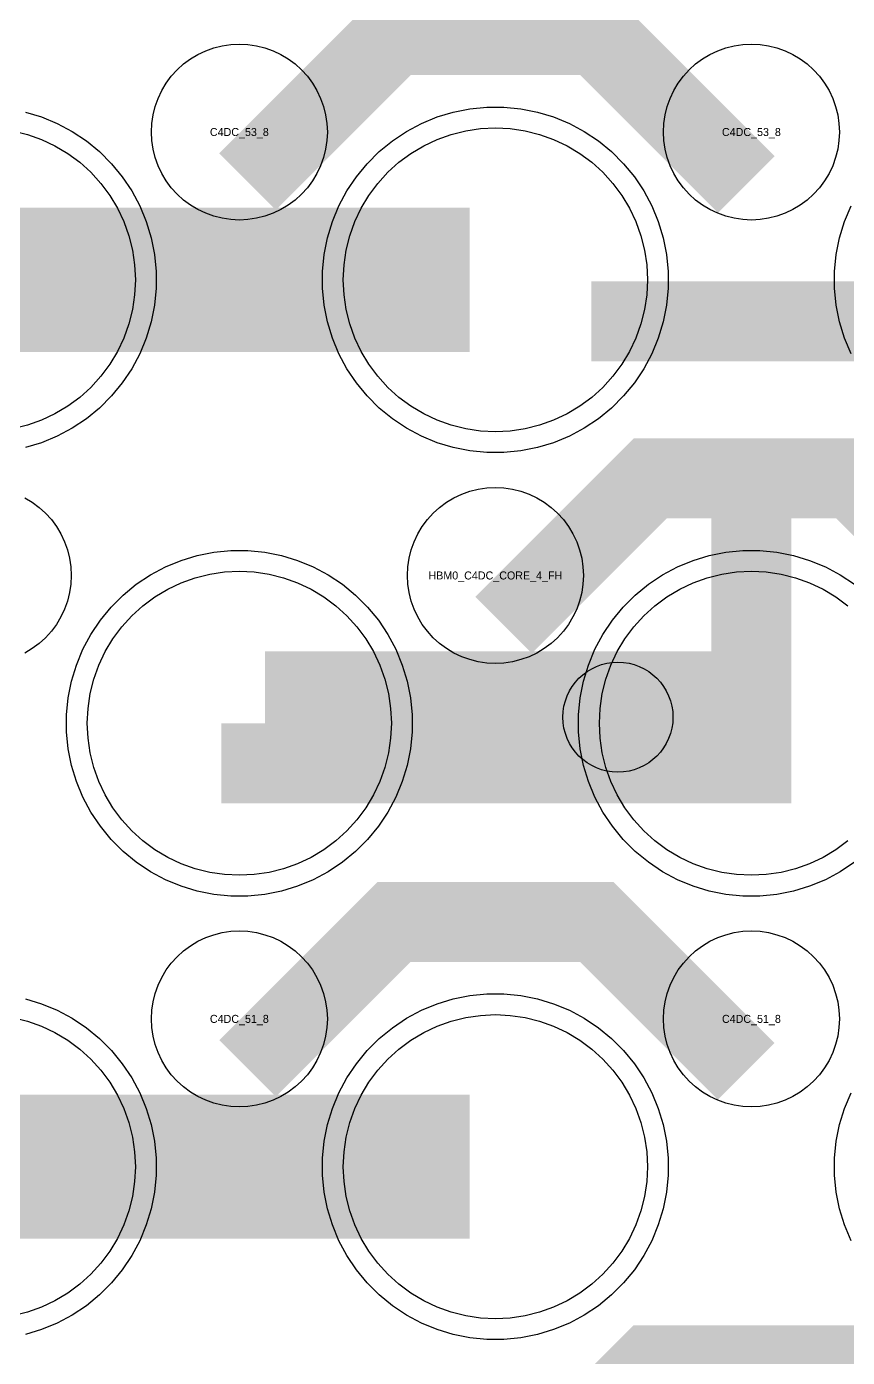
# Model space of a CAD drawing. Extents: x -11880 to 11880, y -14992 to 14992.
# Drawn here: x -9506.5 to -9250, y -7832.4 to -7416.5 of the extents above; entities that cross this region are included whole.
import ezdxf
from ezdxf.enums import TextEntityAlignment as Align

# ---------------------------------------------------------------- set-up
doc = ezdxf.new("R2010")
doc.units = 0
doc.header["$MEASUREMENT"] = 0
for name, color, linetype in [('GDS_775_DT_237', 138, 'CONTINUOUS'), ('RDL1_FS', 34, 'CONTINUOUS'), ('RDL_BS', 160, 'CONTINUOUS')]:
    doc.layers.add(name, color=color, linetype=linetype)

msp = doc.modelspace()

# ---------------------------------------------------------------- linework, layer by layer
at = {"layer": 'RDL1_FS', "color": 240, "true_color": 0xed1f24}
msp.add_lwpolyline([(-9510.732, -7449.074), (-9506.209, -7450.206), (-9501.819, -7451.778), (-9497.605, -7453.77), (-9493.605, -7456.168), (-9489.86, -7458.946), (-9486.406, -7462.076), (-9483.276, -7465.53), (-9480.498, -7469.275), (-9478.1, -7473.275), (-9476.108, -7477.489), (-9474.536, -7481.879), (-9473.404, -7486.402), (-9472.72, -7491.013), (-9472.491, -7495.67), (-9472.72, -7500.327), (-9473.404, -7504.938), (-9474.536, -7509.461), (-9476.108, -7513.851), (-9478.1, -7518.065), (-9480.498, -7522.065), (-9483.276, -7525.81), (-9486.406, -7529.264), (-9489.86, -7532.394), (-9493.605, -7535.172), (-9497.605, -7537.57), (-9501.819, -7539.562), (-9506.209, -7541.134), (-9510.732, -7542.266)], dxfattribs=at)
msp.add_lwpolyline([(-9360, -7543.179), (-9364.657, -7542.95), (-9369.268, -7542.266), (-9373.791, -7541.134), (-9378.181, -7539.562), (-9382.395, -7537.57), (-9386.395, -7535.172), (-9390.14, -7532.394), (-9393.594, -7529.264), (-9396.724, -7525.81), (-9399.502, -7522.065), (-9401.9, -7518.065), (-9403.892, -7513.851), (-9405.464, -7509.461), (-9406.596, -7504.938), (-9407.28, -7500.327), (-9407.509, -7495.67), (-9407.28, -7491.013), (-9406.596, -7486.402), (-9405.464, -7481.879), (-9403.892, -7477.489), (-9401.9, -7473.275), (-9399.502, -7469.275), (-9396.724, -7465.53), (-9393.594, -7462.076), (-9390.14, -7458.946), (-9386.395, -7456.168), (-9382.395, -7453.77), (-9378.181, -7451.778), (-9373.791, -7450.206), (-9369.268, -7449.074), (-9364.657, -7448.39), (-9360, -7448.161), (-9355.343, -7448.39), (-9350.732, -7449.074), (-9346.209, -7450.206), (-9341.819, -7451.778), (-9337.605, -7453.77), (-9333.605, -7456.168), (-9329.86, -7458.946), (-9326.406, -7462.076), (-9323.276, -7465.53), (-9320.498, -7469.275), (-9318.1, -7473.275), (-9316.108, -7477.489), (-9314.536, -7481.879), (-9313.404, -7486.402), (-9312.72, -7491.013), (-9312.491, -7495.67), (-9312.72, -7500.327), (-9313.404, -7504.938), (-9314.536, -7509.461), (-9316.108, -7513.851), (-9318.1, -7518.065), (-9320.498, -7522.065), (-9323.276, -7525.81), (-9326.406, -7529.264), (-9329.86, -7532.394), (-9333.605, -7535.172), (-9337.605, -7537.57), (-9341.819, -7539.562), (-9346.209, -7541.134), (-9350.732, -7542.266), (-9355.343, -7542.95)], close=True, dxfattribs=at)
for points in [[(-9511.998, -7495.67, 45, 45, 0), (-9439.998, -7495.67, 45, 45, 0)], [(-9439.998, -7495.67, 45, 45, 0), (-9367.998, -7495.67, 45, 45, 0)]]:
    msp.add_lwpolyline(points, format="xyseb", dxfattribs=at)
at = {"layer": 'RDL1_FS'}
for points in [[(-9440, -7681.744), (-9444.657, -7681.515), (-9449.268, -7680.831), (-9453.791, -7679.699), (-9458.181, -7678.127), (-9462.395, -7676.135), (-9466.395, -7673.737), (-9470.14, -7670.959), (-9473.594, -7667.829), (-9476.724, -7664.375), (-9479.502, -7660.63), (-9481.9, -7656.63), (-9483.892, -7652.416), (-9485.464, -7648.026), (-9486.596, -7643.503), (-9487.28, -7638.892), (-9487.509, -7634.235), (-9487.28, -7629.578), (-9486.596, -7624.967), (-9485.464, -7620.444), (-9483.892, -7616.054), (-9481.9, -7611.84), (-9479.502, -7607.84), (-9476.724, -7604.095), (-9473.594, -7600.641), (-9470.14, -7597.511), (-9466.395, -7594.733), (-9462.395, -7592.335), (-9458.181, -7590.343), (-9453.791, -7588.771), (-9449.268, -7587.639), (-9444.657, -7586.955), (-9440, -7586.726), (-9435.343, -7586.955), (-9430.732, -7587.639), (-9426.209, -7588.771), (-9421.819, -7590.343), (-9417.605, -7592.335), (-9413.605, -7594.733), (-9409.86, -7597.511), (-9406.406, -7600.641), (-9403.276, -7604.095), (-9400.498, -7607.84), (-9398.1, -7611.84), (-9396.108, -7616.054), (-9394.536, -7620.444), (-9393.404, -7624.967), (-9392.72, -7629.578), (-9392.491, -7634.235), (-9392.72, -7638.892), (-9393.404, -7643.503), (-9394.536, -7648.026), (-9396.108, -7652.416), (-9398.1, -7656.63), (-9400.498, -7660.63), (-9403.276, -7664.375), (-9406.406, -7667.829), (-9409.86, -7670.959), (-9413.605, -7673.737), (-9417.605, -7676.135), (-9421.819, -7678.127), (-9426.209, -7679.699), (-9430.732, -7680.831), (-9435.343, -7681.515)], [(-9360, -7820.304), (-9364.657, -7820.075), (-9369.268, -7819.391), (-9373.791, -7818.259), (-9378.181, -7816.687), (-9382.395, -7814.695), (-9386.395, -7812.297), (-9390.14, -7809.519), (-9393.594, -7806.389), (-9396.724, -7802.935), (-9399.502, -7799.19), (-9401.9, -7795.19), (-9403.892, -7790.976), (-9405.464, -7786.586), (-9406.596, -7782.063), (-9407.28, -7777.452), (-9407.509, -7772.795), (-9407.28, -7768.138), (-9406.596, -7763.527), (-9405.464, -7759.004), (-9403.892, -7754.614), (-9401.9, -7750.4), (-9399.502, -7746.4), (-9396.724, -7742.655), (-9393.594, -7739.201), (-9390.14, -7736.071), (-9386.395, -7733.293), (-9382.395, -7730.895), (-9378.181, -7728.903), (-9373.791, -7727.331), (-9369.268, -7726.199), (-9364.657, -7725.515), (-9360, -7725.286), (-9355.343, -7725.515), (-9350.732, -7726.199), (-9346.209, -7727.331), (-9341.819, -7728.903), (-9337.605, -7730.895), (-9333.605, -7733.293), (-9329.86, -7736.071), (-9326.406, -7739.201), (-9323.276, -7742.655), (-9320.498, -7746.4), (-9318.1, -7750.4), (-9316.108, -7754.614), (-9314.536, -7759.004), (-9313.404, -7763.527), (-9312.72, -7768.138), (-9312.491, -7772.795), (-9312.72, -7777.452), (-9313.404, -7782.063), (-9314.536, -7786.586), (-9316.108, -7790.976), (-9318.1, -7795.19), (-9320.498, -7799.19), (-9323.276, -7802.935), (-9326.406, -7806.389), (-9329.86, -7809.519), (-9333.605, -7812.297), (-9337.605, -7814.695), (-9341.819, -7816.687), (-9346.209, -7818.259), (-9350.732, -7819.391), (-9355.343, -7820.075)]]:
    msp.add_lwpolyline(points, close=True, dxfattribs=at)
for points in [[(-9249.86, -7670.959), (-9253.605, -7673.737), (-9257.605, -7676.135), (-9261.819, -7678.127), (-9266.209, -7679.699), (-9270.732, -7680.831), (-9275.343, -7681.515), (-9280, -7681.744), (-9284.657, -7681.515), (-9289.268, -7680.831), (-9293.791, -7679.699), (-9298.181, -7678.127), (-9302.395, -7676.135), (-9306.395, -7673.737), (-9310.14, -7670.959), (-9313.594, -7667.829), (-9316.724, -7664.375), (-9319.502, -7660.63), (-9321.9, -7656.63), (-9323.892, -7652.416), (-9325.464, -7648.026), (-9326.596, -7643.503), (-9327.28, -7638.892), (-9327.509, -7634.235), (-9327.28, -7629.578), (-9326.596, -7624.967), (-9325.464, -7620.444), (-9323.892, -7616.054), (-9321.9, -7611.84), (-9319.502, -7607.84), (-9316.724, -7604.095), (-9313.594, -7600.641), (-9310.14, -7597.511), (-9306.395, -7594.733), (-9302.395, -7592.335), (-9298.181, -7590.343), (-9293.791, -7588.771), (-9289.268, -7587.639), (-9284.657, -7586.955), (-9280, -7586.726), (-9275.343, -7586.955), (-9270.732, -7587.639), (-9266.209, -7588.771), (-9261.819, -7590.343), (-9257.605, -7592.335), (-9253.605, -7594.733), (-9249.86, -7597.511)], [(-9510.732, -7726.199), (-9506.209, -7727.331), (-9501.819, -7728.903), (-9497.605, -7730.895), (-9493.605, -7733.293), (-9489.86, -7736.071), (-9486.406, -7739.201), (-9483.276, -7742.655), (-9480.498, -7746.4), (-9478.1, -7750.4), (-9476.108, -7754.614), (-9474.536, -7759.004), (-9473.404, -7763.527), (-9472.72, -7768.138), (-9472.491, -7772.795), (-9472.72, -7777.452), (-9473.404, -7782.063), (-9474.536, -7786.586), (-9476.108, -7790.976), (-9478.1, -7795.19), (-9480.498, -7799.19), (-9483.276, -7802.935), (-9486.406, -7806.389), (-9489.86, -7809.519), (-9493.605, -7812.297), (-9497.605, -7814.695), (-9501.819, -7816.687), (-9506.209, -7818.259), (-9510.732, -7819.391)]]:
    msp.add_lwpolyline(points, dxfattribs=at)
for points in [[(-9431.998, -7634.235, 45, 45, 0), (-9359.998, -7634.235, 45, 45, 0)], [(-9359.998, -7634.235, 45, 45, 0), (-9287.998, -7634.235, 45, 45, 0)], [(-9511.998, -7772.795, 45, 45, 0), (-9439.998, -7772.795, 45, 45, 0)], [(-9439.998, -7772.795, 45, 45, 0), (-9367.998, -7772.795, 45, 45, 0)]]:
    msp.add_lwpolyline(points, format="xyseb", dxfattribs=at)
msp.add_circle((-9321.712, -7632.322), 17.2, dxfattribs=at)
at = {"layer": 'RDL_BS'}
for points in [[(-9437.438, -7464.984, 25, 25, 0), (-9391.623, -7419.169, 25, 25, 0), (-9358.07, -7419.169, 25, 25, 0)], [(-9281.599, -7465.883, 25, 25, 0), (-9328.313, -7419.169, 25, 25, 0), (-9358.071, -7419.169, 25, 25, 0)], [(-9280, -7659.235, 25, 25, 0), (-9280, -7545.234, 25, 25, 0)], [(-9357.438, -7603.549, 25, 25, 0), (-9311.623, -7557.734, 25, 25, 0), (-9278.07, -7557.734, 25, 25, 0)], [(-9201.599, -7604.448, 25, 25, 0), (-9248.313, -7557.734, 25, 25, 0), (-9278.071, -7557.734, 25, 25, 0)], [(-9445.603, -7646.735, 25, 25, 0), (-9267.5, -7646.735, 25, 25, 0)], [(-9437.438, -7742.109, 25, 25, 0), (-9391.623, -7696.294, 25, 25, 0), (-9358.07, -7696.294, 25, 25, 0)], [(-9281.599, -7743.008, 25, 25, 0), (-9328.313, -7696.294, 25, 25, 0), (-9358.071, -7696.294, 25, 25, 0)], [(-9357.438, -7880.674, 25, 25, 0), (-9311.623, -7834.859, 25, 25, 0), (-9278.07, -7834.859, 25, 25, 0)], [(-9201.599, -7881.573, 25, 25, 0), (-9248.313, -7834.859, 25, 25, 0), (-9278.071, -7834.859, 25, 25, 0)]]:
    msp.add_lwpolyline(points, format="xyseb", dxfattribs=at)
for points in [[(-9440, -7476.976), (-9442.693, -7476.844), (-9445.365, -7476.448), (-9447.984, -7475.791), (-9450.519, -7474.884), (-9452.956, -7473.732), (-9455.28, -7472.339), (-9457.443, -7470.736), (-9459.442, -7468.924), (-9461.254, -7466.925), (-9462.857, -7464.762), (-9464.25, -7462.438), (-9465.402, -7460.001), (-9466.309, -7457.466), (-9466.966, -7454.847), (-9467.362, -7452.175), (-9467.494, -7449.482), (-9467.362, -7446.789), (-9466.966, -7444.117), (-9466.309, -7441.498), (-9465.402, -7438.963), (-9464.25, -7436.526), (-9462.857, -7434.202), (-9461.254, -7432.039), (-9459.442, -7430.04), (-9457.443, -7428.228), (-9455.28, -7426.625), (-9452.956, -7425.232), (-9450.519, -7424.08), (-9447.984, -7423.173), (-9445.365, -7422.516), (-9442.693, -7422.12), (-9440, -7421.988), (-9437.307, -7422.12), (-9434.635, -7422.516), (-9432.016, -7423.173), (-9429.481, -7424.08), (-9427.044, -7425.232), (-9424.72, -7426.625), (-9422.557, -7428.228), (-9420.558, -7430.04), (-9418.746, -7432.039), (-9417.143, -7434.202), (-9415.75, -7436.526), (-9414.598, -7438.963), (-9413.691, -7441.498), (-9413.034, -7444.117), (-9412.638, -7446.789), (-9412.506, -7449.482), (-9412.638, -7452.175), (-9413.034, -7454.847), (-9413.691, -7457.466), (-9414.598, -7460.001), (-9415.75, -7462.438), (-9417.143, -7464.762), (-9418.746, -7466.925), (-9420.558, -7468.924), (-9422.557, -7470.736), (-9424.72, -7472.339), (-9427.044, -7473.732), (-9429.481, -7474.884), (-9432.016, -7475.791), (-9434.635, -7476.448), (-9437.307, -7476.844)], [(-9280, -7476.976), (-9282.693, -7476.844), (-9285.365, -7476.448), (-9287.984, -7475.791), (-9290.519, -7474.884), (-9292.956, -7473.732), (-9295.28, -7472.339), (-9297.443, -7470.736), (-9299.442, -7468.924), (-9301.254, -7466.925), (-9302.857, -7464.762), (-9304.25, -7462.438), (-9305.402, -7460.001), (-9306.309, -7457.466), (-9306.966, -7454.847), (-9307.362, -7452.175), (-9307.494, -7449.482), (-9307.362, -7446.789), (-9306.966, -7444.117), (-9306.309, -7441.498), (-9305.402, -7438.963), (-9304.25, -7436.526), (-9302.857, -7434.202), (-9301.254, -7432.039), (-9299.442, -7430.04), (-9297.443, -7428.228), (-9295.28, -7426.625), (-9292.956, -7425.232), (-9290.519, -7424.08), (-9287.984, -7423.173), (-9285.365, -7422.516), (-9282.693, -7422.12), (-9280, -7421.988), (-9277.307, -7422.12), (-9274.635, -7422.516), (-9272.016, -7423.173), (-9269.481, -7424.08), (-9267.044, -7425.232), (-9264.72, -7426.625), (-9262.557, -7428.228), (-9260.558, -7430.04), (-9258.746, -7432.039), (-9257.143, -7434.202), (-9255.75, -7436.526), (-9254.598, -7438.963), (-9253.691, -7441.498), (-9253.034, -7444.117), (-9252.638, -7446.789), (-9252.506, -7449.482), (-9252.638, -7452.175), (-9253.034, -7454.847), (-9253.691, -7457.466), (-9254.598, -7460.001), (-9255.75, -7462.438), (-9257.143, -7464.762), (-9258.746, -7466.925), (-9260.558, -7468.924), (-9262.557, -7470.736), (-9264.72, -7472.339), (-9267.044, -7473.732), (-9269.481, -7474.884), (-9272.016, -7475.791), (-9274.635, -7476.448), (-9277.307, -7476.844)], [(-9360, -7615.541), (-9362.693, -7615.409), (-9365.365, -7615.013), (-9367.984, -7614.356), (-9370.519, -7613.449), (-9372.956, -7612.297), (-9375.28, -7610.904), (-9377.443, -7609.301), (-9379.442, -7607.489), (-9381.254, -7605.49), (-9382.857, -7603.327), (-9384.25, -7601.003), (-9385.402, -7598.566), (-9386.309, -7596.031), (-9386.966, -7593.412), (-9387.362, -7590.74), (-9387.494, -7588.047), (-9387.362, -7585.354), (-9386.966, -7582.682), (-9386.309, -7580.063), (-9385.402, -7577.528), (-9384.25, -7575.091), (-9382.857, -7572.767), (-9381.254, -7570.604), (-9379.442, -7568.605), (-9377.443, -7566.793), (-9375.28, -7565.19), (-9372.956, -7563.797), (-9370.519, -7562.645), (-9367.984, -7561.738), (-9365.365, -7561.081), (-9362.693, -7560.685), (-9360, -7560.553), (-9357.307, -7560.685), (-9354.635, -7561.081), (-9352.016, -7561.738), (-9349.481, -7562.645), (-9347.044, -7563.797), (-9344.72, -7565.19), (-9342.557, -7566.793), (-9340.558, -7568.605), (-9338.746, -7570.604), (-9337.143, -7572.767), (-9335.75, -7575.091), (-9334.598, -7577.528), (-9333.691, -7580.063), (-9333.034, -7582.682), (-9332.638, -7585.354), (-9332.506, -7588.047), (-9332.638, -7590.74), (-9333.034, -7593.412), (-9333.691, -7596.031), (-9334.598, -7598.566), (-9335.75, -7601.003), (-9337.143, -7603.327), (-9338.746, -7605.49), (-9340.558, -7607.489), (-9342.557, -7609.301), (-9344.72, -7610.904), (-9347.044, -7612.297), (-9349.481, -7613.449), (-9352.016, -7614.356), (-9354.635, -7615.013), (-9357.307, -7615.409)], [(-9442.644, -7688.235), (-9447.938, -7687.718), (-9453.165, -7686.672), (-9458.205, -7685.141), (-9463.115, -7683.11), (-9467.777, -7680.618), (-9472.191, -7677.671), (-9476.292, -7674.309), (-9480.074, -7670.527), (-9483.436, -7666.426), (-9486.383, -7662.012), (-9488.875, -7657.35), (-9490.906, -7652.44), (-9492.437, -7647.4), (-9493.483, -7642.173), (-9494, -7636.879), (-9494, -7631.591), (-9493.483, -7626.297), (-9492.437, -7621.07), (-9490.906, -7616.03), (-9488.875, -7611.12), (-9486.383, -7606.458), (-9483.436, -7602.044), (-9480.074, -7597.943), (-9476.292, -7594.161), (-9472.191, -7590.799), (-9467.777, -7587.852), (-9463.115, -7585.36), (-9458.205, -7583.329), (-9453.165, -7581.798), (-9447.938, -7580.752), (-9442.644, -7580.235), (-9437.356, -7580.235), (-9432.062, -7580.752), (-9426.835, -7581.798), (-9421.795, -7583.329), (-9416.885, -7585.36), (-9412.223, -7587.852), (-9407.809, -7590.799), (-9403.708, -7594.161), (-9399.926, -7597.943), (-9396.564, -7602.044), (-9393.617, -7606.458), (-9391.125, -7611.12), (-9389.094, -7616.03), (-9387.563, -7621.07), (-9386.517, -7626.297), (-9386, -7631.591), (-9386, -7636.879), (-9386.517, -7642.173), (-9387.563, -7647.4), (-9389.094, -7652.44), (-9391.125, -7657.35), (-9393.617, -7662.012), (-9396.564, -7666.426), (-9399.926, -7670.527), (-9403.708, -7674.309), (-9407.809, -7677.671), (-9412.223, -7680.618), (-9416.885, -7683.11), (-9421.795, -7685.141), (-9426.835, -7686.672), (-9432.062, -7687.718), (-9437.356, -7688.235)], [(-9440, -7754.101), (-9442.693, -7753.969), (-9445.365, -7753.573), (-9447.984, -7752.916), (-9450.519, -7752.009), (-9452.956, -7750.857), (-9455.28, -7749.464), (-9457.443, -7747.861), (-9459.442, -7746.049), (-9461.254, -7744.05), (-9462.857, -7741.887), (-9464.25, -7739.563), (-9465.402, -7737.126), (-9466.309, -7734.591), (-9466.966, -7731.972), (-9467.362, -7729.3), (-9467.494, -7726.607), (-9467.362, -7723.914), (-9466.966, -7721.242), (-9466.309, -7718.623), (-9465.402, -7716.088), (-9464.25, -7713.651), (-9462.857, -7711.327), (-9461.254, -7709.164), (-9459.442, -7707.165), (-9457.443, -7705.353), (-9455.28, -7703.75), (-9452.956, -7702.357), (-9450.519, -7701.205), (-9447.984, -7700.298), (-9445.365, -7699.641), (-9442.693, -7699.245), (-9440, -7699.113), (-9437.307, -7699.245), (-9434.635, -7699.641), (-9432.016, -7700.298), (-9429.481, -7701.205), (-9427.044, -7702.357), (-9424.72, -7703.75), (-9422.557, -7705.353), (-9420.558, -7707.165), (-9418.746, -7709.164), (-9417.143, -7711.327), (-9415.75, -7713.651), (-9414.598, -7716.088), (-9413.691, -7718.623), (-9413.034, -7721.242), (-9412.638, -7723.914), (-9412.506, -7726.607), (-9412.638, -7729.3), (-9413.034, -7731.972), (-9413.691, -7734.591), (-9414.598, -7737.126), (-9415.75, -7739.563), (-9417.143, -7741.887), (-9418.746, -7744.05), (-9420.558, -7746.049), (-9422.557, -7747.861), (-9424.72, -7749.464), (-9427.044, -7750.857), (-9429.481, -7752.009), (-9432.016, -7752.916), (-9434.635, -7753.573), (-9437.307, -7753.969)], [(-9280, -7754.101), (-9282.693, -7753.969), (-9285.365, -7753.573), (-9287.984, -7752.916), (-9290.519, -7752.009), (-9292.956, -7750.857), (-9295.28, -7749.464), (-9297.443, -7747.861), (-9299.442, -7746.049), (-9301.254, -7744.05), (-9302.857, -7741.887), (-9304.25, -7739.563), (-9305.402, -7737.126), (-9306.309, -7734.591), (-9306.966, -7731.972), (-9307.362, -7729.3), (-9307.494, -7726.607), (-9307.362, -7723.914), (-9306.966, -7721.242), (-9306.309, -7718.623), (-9305.402, -7716.088), (-9304.25, -7713.651), (-9302.857, -7711.327), (-9301.254, -7709.164), (-9299.442, -7707.165), (-9297.443, -7705.353), (-9295.28, -7703.75), (-9292.956, -7702.357), (-9290.519, -7701.205), (-9287.984, -7700.298), (-9285.365, -7699.641), (-9282.693, -7699.245), (-9280, -7699.113), (-9277.307, -7699.245), (-9274.635, -7699.641), (-9272.016, -7700.298), (-9269.481, -7701.205), (-9267.044, -7702.357), (-9264.72, -7703.75), (-9262.557, -7705.353), (-9260.558, -7707.165), (-9258.746, -7709.164), (-9257.143, -7711.327), (-9255.75, -7713.651), (-9254.598, -7716.088), (-9253.691, -7718.623), (-9253.034, -7721.242), (-9252.638, -7723.914), (-9252.506, -7726.607), (-9252.638, -7729.3), (-9253.034, -7731.972), (-9253.691, -7734.591), (-9254.598, -7737.126), (-9255.75, -7739.563), (-9257.143, -7741.887), (-9258.746, -7744.05), (-9260.558, -7746.049), (-9262.557, -7747.861), (-9264.72, -7749.464), (-9267.044, -7750.857), (-9269.481, -7752.009), (-9272.016, -7752.916), (-9274.635, -7753.573), (-9277.307, -7753.969)], [(-9362.644, -7826.795), (-9367.938, -7826.278), (-9373.165, -7825.232), (-9378.205, -7823.701), (-9383.115, -7821.67), (-9387.777, -7819.178), (-9392.191, -7816.231), (-9396.292, -7812.869), (-9400.074, -7809.087), (-9403.436, -7804.986), (-9406.383, -7800.572), (-9408.875, -7795.91), (-9410.906, -7791), (-9412.437, -7785.96), (-9413.483, -7780.733), (-9414, -7775.439), (-9414, -7770.151), (-9413.483, -7764.857), (-9412.437, -7759.63), (-9410.906, -7754.59), (-9408.875, -7749.68), (-9406.383, -7745.018), (-9403.436, -7740.604), (-9400.074, -7736.503), (-9396.292, -7732.721), (-9392.191, -7729.359), (-9387.777, -7726.412), (-9383.115, -7723.92), (-9378.205, -7721.889), (-9373.165, -7720.358), (-9367.938, -7719.312), (-9362.644, -7718.795), (-9357.356, -7718.795), (-9352.062, -7719.312), (-9346.835, -7720.358), (-9341.795, -7721.889), (-9336.885, -7723.92), (-9332.223, -7726.412), (-9327.809, -7729.359), (-9323.708, -7732.721), (-9319.926, -7736.503), (-9316.564, -7740.604), (-9313.617, -7745.018), (-9311.125, -7749.68), (-9309.094, -7754.59), (-9307.563, -7759.63), (-9306.517, -7764.857), (-9306, -7770.151), (-9306, -7775.439), (-9306.517, -7780.733), (-9307.563, -7785.96), (-9309.094, -7791), (-9311.125, -7795.91), (-9313.617, -7800.572), (-9316.564, -7804.986), (-9319.926, -7809.087), (-9323.708, -7812.869), (-9327.809, -7816.231), (-9332.223, -7819.178), (-9336.885, -7821.67), (-9341.795, -7823.701), (-9346.835, -7825.232), (-9352.062, -7826.278), (-9357.356, -7826.795)]]:
    msp.add_lwpolyline(points, close=True, dxfattribs=at)
at = {"layer": 'RDL_BS', "color": 240, "true_color": 0xed1f24}
for points in [[(-9506.835, -7443.233), (-9501.795, -7444.764), (-9496.885, -7446.795), (-9492.223, -7449.287), (-9487.809, -7452.234), (-9483.708, -7455.596), (-9479.926, -7459.378), (-9476.564, -7463.479), (-9473.617, -7467.893), (-9471.125, -7472.555), (-9469.094, -7477.465), (-9467.563, -7482.505), (-9466.517, -7487.732), (-9466, -7493.026), (-9466, -7498.314), (-9466.517, -7503.608), (-9467.563, -7508.835), (-9469.094, -7513.875), (-9471.125, -7518.785), (-9473.617, -7523.447), (-9476.564, -7527.861), (-9479.926, -7531.962), (-9483.708, -7535.744), (-9487.809, -7539.106), (-9492.223, -7542.053), (-9496.885, -7544.545), (-9501.795, -7546.576), (-9506.835, -7548.107)], [(-9248.875, -7518.785), (-9250.906, -7513.875), (-9252.437, -7508.835), (-9253.483, -7503.608), (-9254, -7498.314), (-9254, -7493.026), (-9253.483, -7487.732), (-9252.437, -7482.505), (-9250.906, -7477.465), (-9248.875, -7472.555)]]:
    msp.add_lwpolyline(points, dxfattribs=at)
msp.add_lwpolyline([(-9362.644, -7549.67), (-9367.938, -7549.153), (-9373.165, -7548.107), (-9378.205, -7546.576), (-9383.115, -7544.545), (-9387.777, -7542.053), (-9392.191, -7539.106), (-9396.292, -7535.744), (-9400.074, -7531.962), (-9403.436, -7527.861), (-9406.383, -7523.447), (-9408.875, -7518.785), (-9410.906, -7513.875), (-9412.437, -7508.835), (-9413.483, -7503.608), (-9414, -7498.314), (-9414, -7493.026), (-9413.483, -7487.732), (-9412.437, -7482.505), (-9410.906, -7477.465), (-9408.875, -7472.555), (-9406.383, -7467.893), (-9403.436, -7463.479), (-9400.074, -7459.378), (-9396.292, -7455.596), (-9392.191, -7452.234), (-9387.777, -7449.287), (-9383.115, -7446.795), (-9378.205, -7444.764), (-9373.165, -7443.233), (-9367.938, -7442.187), (-9362.644, -7441.67), (-9357.356, -7441.67), (-9352.062, -7442.187), (-9346.835, -7443.233), (-9341.795, -7444.764), (-9336.885, -7446.795), (-9332.223, -7449.287), (-9327.809, -7452.234), (-9323.708, -7455.596), (-9319.926, -7459.378), (-9316.564, -7463.479), (-9313.617, -7467.893), (-9311.125, -7472.555), (-9309.094, -7477.465), (-9307.563, -7482.505), (-9306.517, -7487.732), (-9306, -7493.026), (-9306, -7498.314), (-9306.517, -7503.608), (-9307.563, -7508.835), (-9309.094, -7513.875), (-9311.125, -7518.785), (-9313.617, -7523.447), (-9316.564, -7527.861), (-9319.926, -7531.962), (-9323.708, -7535.744), (-9327.809, -7539.106), (-9332.223, -7542.053), (-9336.885, -7544.545), (-9341.795, -7546.576), (-9346.835, -7548.107), (-9352.062, -7549.153), (-9357.356, -7549.67)], close=True, dxfattribs=at)
msp.add_lwpolyline([(-9329.984, -7508.683, 25, 25, 0), (-9220.719, -7508.683, 25, 25, 0)], format="xyseb", dxfattribs=at)
at = {"layer": 'RDL_BS'}
for points in [[(-9507.044, -7563.797), (-9504.72, -7565.19), (-9502.557, -7566.793), (-9500.558, -7568.605), (-9498.746, -7570.604), (-9497.143, -7572.767), (-9495.75, -7575.091), (-9494.598, -7577.528), (-9493.691, -7580.063), (-9493.034, -7582.682), (-9492.638, -7585.354), (-9492.506, -7588.047), (-9492.638, -7590.74), (-9493.034, -7593.412), (-9493.691, -7596.031), (-9494.598, -7598.566), (-9495.75, -7601.003), (-9497.143, -7603.327), (-9498.746, -7605.49), (-9500.558, -7607.489), (-9502.557, -7609.301), (-9504.72, -7610.904), (-9507.044, -7612.297)], [(-9247.809, -7677.671), (-9252.223, -7680.618), (-9256.885, -7683.11), (-9261.795, -7685.141), (-9266.835, -7686.672), (-9272.062, -7687.718), (-9277.356, -7688.235), (-9282.644, -7688.235), (-9287.938, -7687.718), (-9293.165, -7686.672), (-9298.205, -7685.141), (-9303.115, -7683.11), (-9307.777, -7680.618), (-9312.191, -7677.671), (-9316.292, -7674.309), (-9320.074, -7670.527), (-9323.436, -7666.426), (-9326.383, -7662.012), (-9328.875, -7657.35), (-9330.906, -7652.44), (-9332.437, -7647.4), (-9333.483, -7642.173), (-9334, -7636.879), (-9334, -7631.591), (-9333.483, -7626.297), (-9332.437, -7621.07), (-9330.906, -7616.03), (-9328.875, -7611.12), (-9326.383, -7606.458), (-9323.436, -7602.044), (-9320.074, -7597.943), (-9316.292, -7594.161), (-9312.191, -7590.799), (-9307.777, -7587.852), (-9303.115, -7585.36), (-9298.205, -7583.329), (-9293.165, -7581.798), (-9287.938, -7580.752), (-9282.644, -7580.235), (-9277.356, -7580.235), (-9272.062, -7580.752), (-9266.835, -7581.798), (-9261.795, -7583.329), (-9256.885, -7585.36), (-9252.223, -7587.852), (-9247.809, -7590.799)], [(-9506.835, -7720.358), (-9501.795, -7721.889), (-9496.885, -7723.92), (-9492.223, -7726.412), (-9487.809, -7729.359), (-9483.708, -7732.721), (-9479.926, -7736.503), (-9476.564, -7740.604), (-9473.617, -7745.018), (-9471.125, -7749.68), (-9469.094, -7754.59), (-9467.563, -7759.63), (-9466.517, -7764.857), (-9466, -7770.151), (-9466, -7775.439), (-9466.517, -7780.733), (-9467.563, -7785.96), (-9469.094, -7791), (-9471.125, -7795.91), (-9473.617, -7800.572), (-9476.564, -7804.986), (-9479.926, -7809.087), (-9483.708, -7812.869), (-9487.809, -7816.231), (-9492.223, -7819.178), (-9496.885, -7821.67), (-9501.795, -7823.701), (-9506.835, -7825.232)], [(-9248.875, -7795.91), (-9250.906, -7791), (-9252.437, -7785.96), (-9253.483, -7780.733), (-9254, -7775.439), (-9254, -7770.151), (-9253.483, -7764.857), (-9252.437, -7759.63), (-9250.906, -7754.59), (-9248.875, -7749.68)]]:
    msp.add_lwpolyline(points, dxfattribs=at)

# ---------------------------------------------------------------- texts
at = {"layer": 'GDS_775_DT_237'}
for s, p in [('C4DC_53_8', (-9440, -7449.482)), ('C4DC_53_8', (-9440, -7449.482)), ('C4DC_53_8', (-9280, -7449.482)), ('C4DC_53_8', (-9280, -7449.482)), ('HBM0_C4DC_CORE_4_FH', (-9360, -7588.047)), ('HBM0_C4DC_CORE_4_FH', (-9360, -7588.047)), ('C4DC_51_8', (-9440, -7726.607)), ('C4DC_51_8', (-9440, -7726.607)), ('C4DC_51_8', (-9280, -7726.607)), ('C4DC_51_8', (-9280, -7726.607))]:
    msp.add_text(s, height=2.5, dxfattribs=at).set_placement(p, align=Align.MIDDLE_CENTER)

doc.saveas('drawing.dxf')
